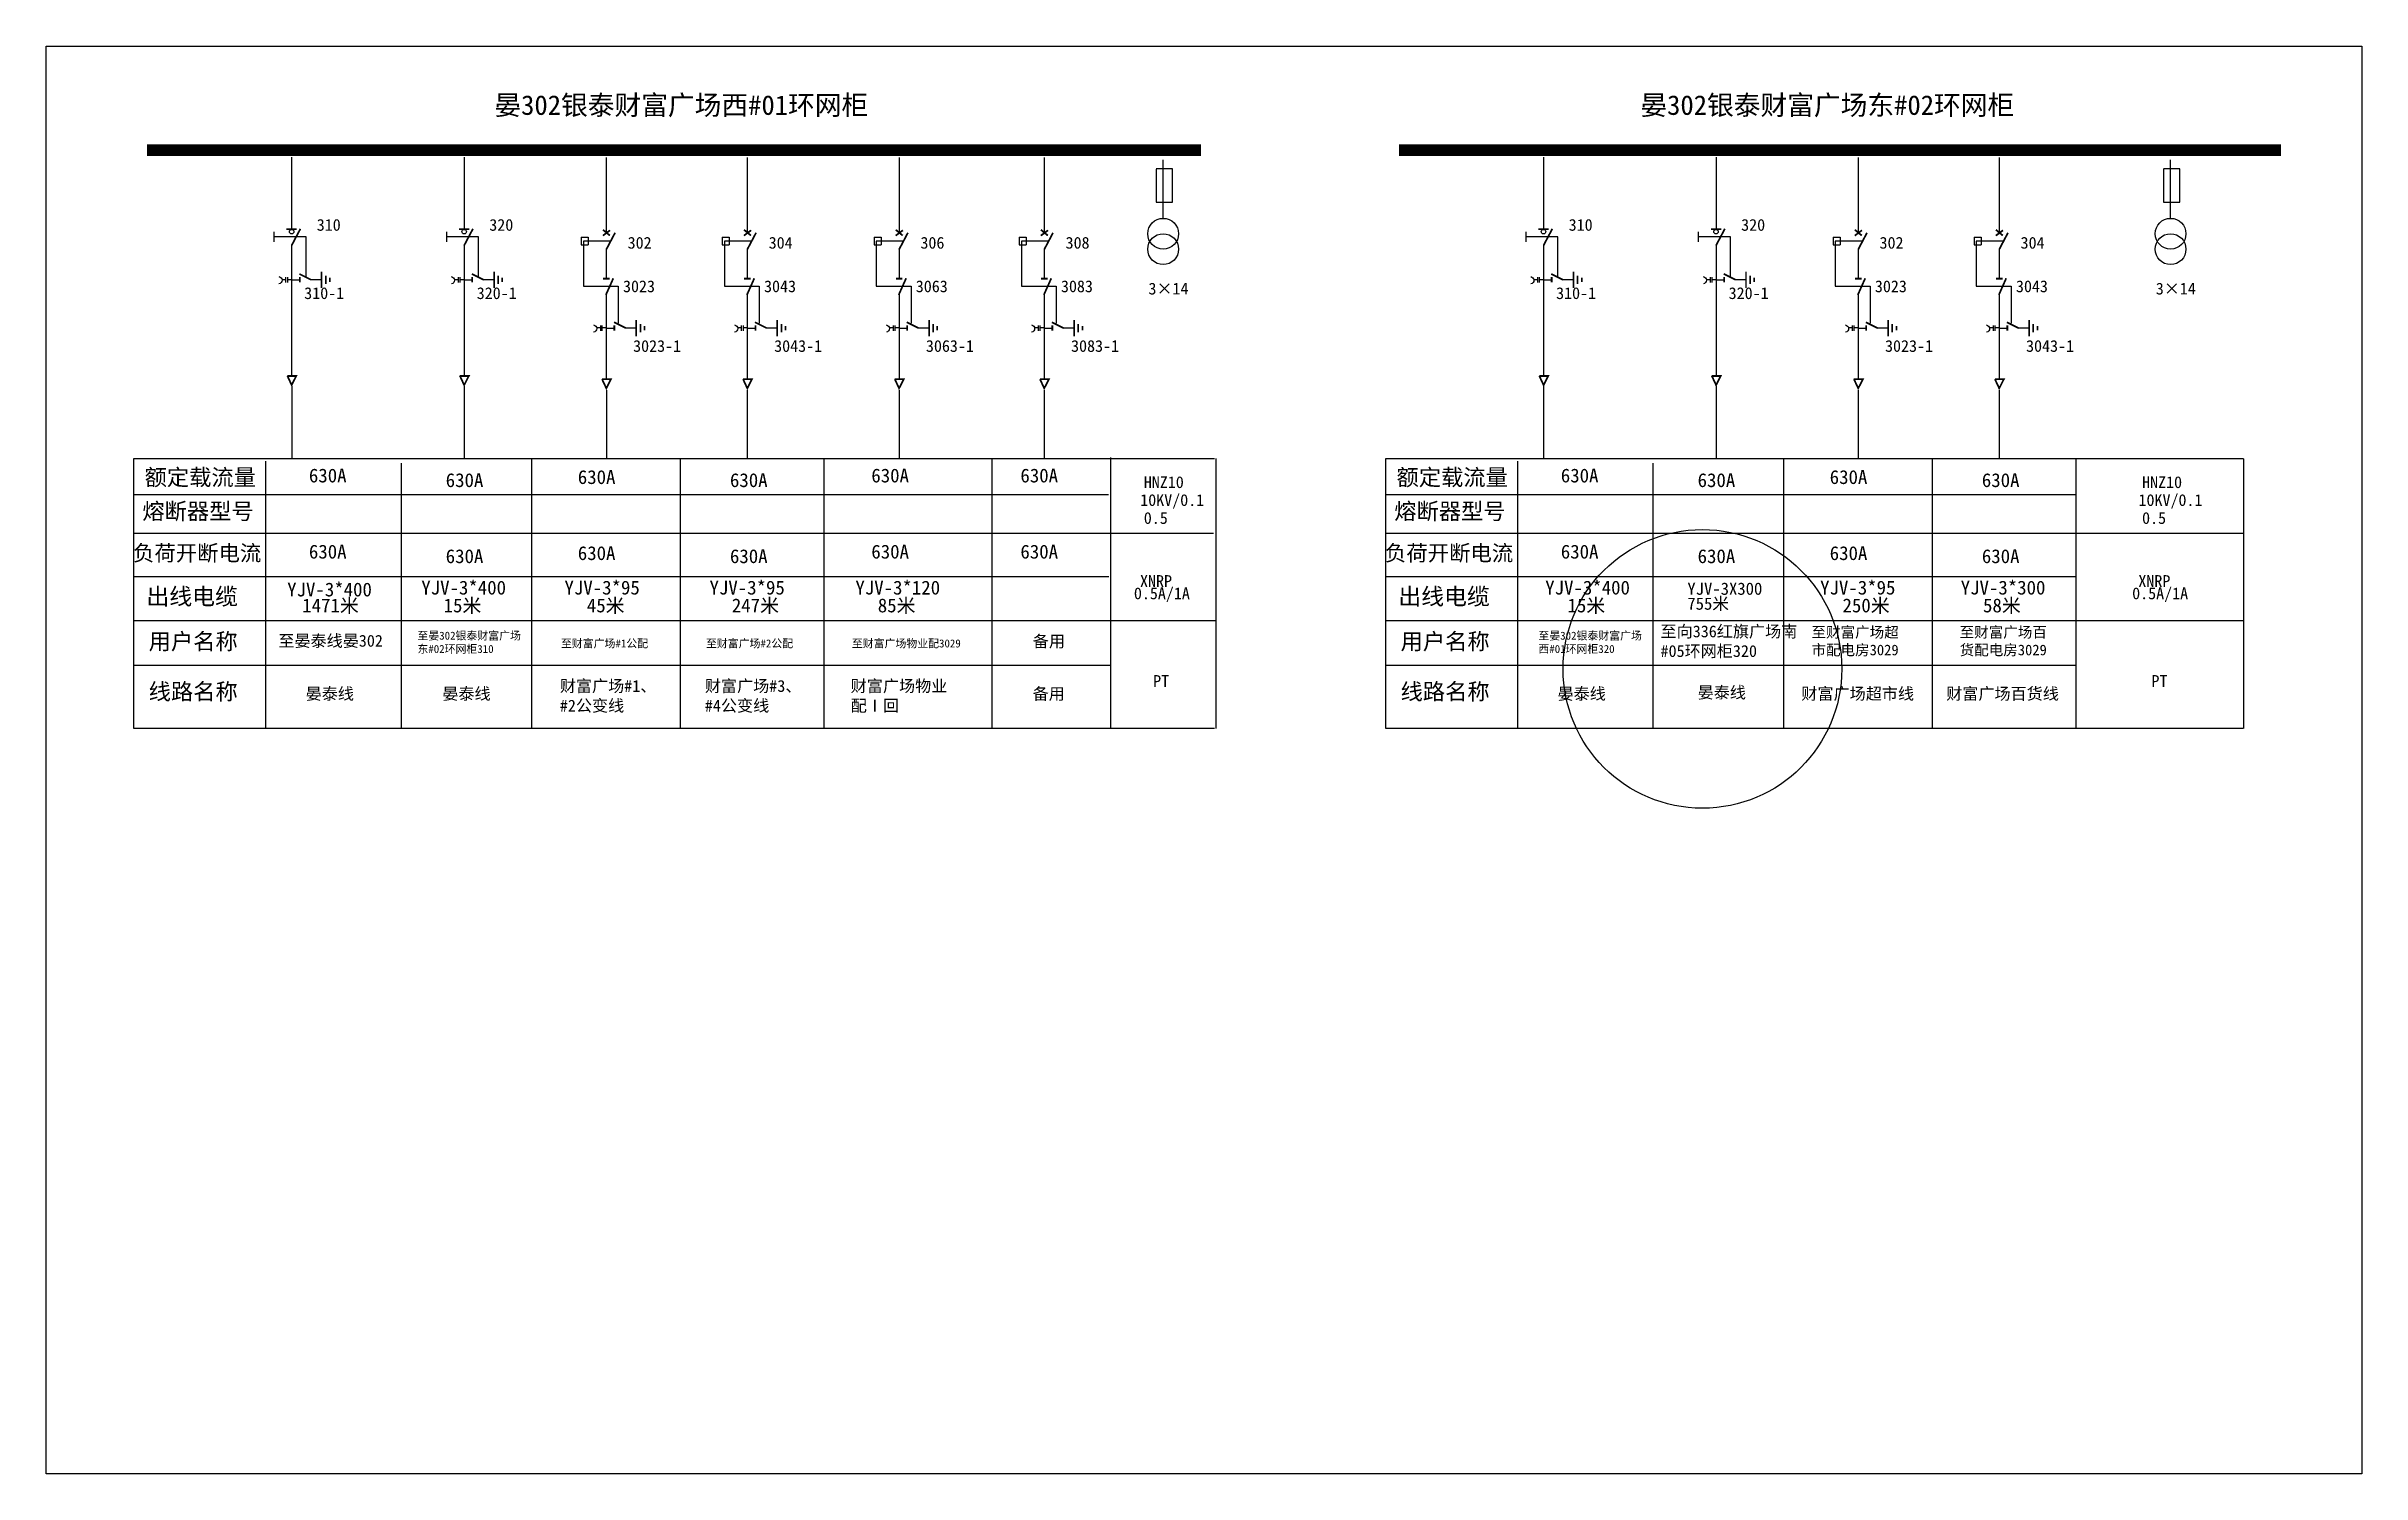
# Model space of a CAD drawing. Extents: x 82 to 436, y -443 to -225.
import ezdxf

# ---------------------------------------------------------------- set-up
doc = ezdxf.new("R2010")
doc.units = 0
doc.header["$LTSCALE"] = 0.774411
doc.linetypes.add('ACAD_ISO02W100', pattern=[15, 12, -3])
doc.linetypes.add('CENTER', pattern=[50.8, 31.75, -6.35, 6.35, -6.35])
doc.layers.get('0').update_dxf_attribs({"linetype": 'CONTINUOUS'})
doc.layers.add('2', color=7, linetype='CONTINUOUS')
doc.styles.add('HZ', font='')
doc.styles.get("Standard").update_dxf_attribs({"font": '', "height": 2.5})
doc.styles.add('STYLE1', font='txt.shx', dxfattribs={"height": 2.6})
doc.styles.get('HZ').set_extended_font_data('楷体_GB2312')
doc.styles.get('Standard').set_extended_font_data('SimSun')

# ---------------------------------------------------------------- blocks, each defined once
blk = doc.blocks.new('JD')
for points in [[(-2, 0.2), (-2, -0.2), (2, 0.2), (2, -0.2)], [(1, -1.2), (1, -0.8), (-1, -1.2), (-1, -0.8)], [(-0.5, -1.8), (-0.5, -2.2), (0.5, -1.8), (0.5, -2.2)]]:
    blk.add_trace(points)

msp = doc.modelspace()

# ---------------------------------------------------------------- linework, layer by layer
for p, q in [((119.16, -241.74), (119.16, -252.76)), ((145.58, -241.74), (145.58, -252.76)), ((167.35, -241.8), (167.35, -253.37)), ((188.94, -241.8), (188.94, -253.37)), ((212.19, -241.8), (212.19, -253.37)), ((234.42, -241.8), (234.42, -253.37)), ((252.59, -242.18), (252.59, -251.23)), ((310.88, -241.74), (310.88, -252.76)), ((337.3, -241.74), (337.3, -252.76)), ((359.07, -241.8), (359.07, -253.37)), ((380.66, -241.8), (380.66, -253.37)), ((406.86, -242.18), (406.86, -251.23)), ((119.16, -255.21), (119.16, -275.23)), ((145.58, -255.21), (145.58, -275.23)), ((163.51, -254), (163.51, -255.19)), ((163.51, -254), (164.59, -254)), ((163.51, -255.19), (164.59, -255.19)), ((164.59, -254), (164.59, -255.19)), ((185.1, -254), (185.1, -255.19)), ((185.1, -254), (186.18, -254)), ((185.1, -255.19), (186.18, -255.19)), ((186.18, -254), (186.18, -255.19)), ((208.35, -254), (208.35, -255.19)), ((208.35, -254), (209.43, -254)), ((208.35, -255.19), (209.43, -255.19)), ((209.43, -254), (209.43, -255.19)), ((230.58, -254), (230.58, -255.19)), ((230.58, -254), (231.66, -254)), ((230.58, -255.19), (231.66, -255.19)), ((231.66, -254), (231.66, -255.19)), ((310.88, -255.21), (310.88, -275.23)), ((337.3, -255.21), (337.3, -275.23)), ((355.23, -254), (355.23, -255.19)), ((355.23, -254), (356.31, -254)), ((355.23, -255.19), (356.31, -255.19)), ((356.31, -254), (356.31, -255.19)), ((376.82, -254), (376.82, -255.19)), ((376.82, -254), (377.9, -254)), ((376.82, -255.19), (377.9, -255.19)), ((377.9, -254), (377.9, -255.19)), ((167.35, -255.83), (167.35, -260.29)), ((188.94, -255.83), (188.94, -260.29)), ((212.19, -255.83), (212.19, -260.29)), ((234.42, -255.83), (234.42, -260.29)), ((359.07, -255.83), (359.07, -260.29)), ((380.66, -255.83), (380.66, -260.29)), ((119.16, -260.53), (120.41, -260.53)), ((122.03, -260.49), (123.73, -260.49)), ((145.58, -260.53), (146.83, -260.53)), ((148.45, -260.49), (150.15, -260.49)), ((310.88, -260.53), (312.13, -260.53)), ((313.75, -260.49), (315.45, -260.49)), ((337.3, -260.53), (338.55, -260.53)), ((340.17, -260.49), (341.87, -260.49)), ((167.35, -262.52), (167.35, -275.69)), ((188.94, -262.52), (188.94, -275.69)), ((212.19, -262.52), (212.19, -275.69)), ((234.42, -262.52), (234.42, -275.69)), ((359.07, -262.52), (359.07, -275.69)), ((380.66, -262.52), (380.66, -275.69)), ((167.35, -267.93), (168.59, -267.93)), ((170.22, -267.89), (171.92, -267.89)), ((188.94, -267.93), (190.19, -267.93)), ((191.82, -267.89), (193.51, -267.89)), ((212.19, -267.93), (213.43, -267.93)), ((215.06, -267.89), (216.76, -267.89)), ((234.42, -267.93), (235.66, -267.93)), ((237.29, -267.89), (238.99, -267.89)), ((359.07, -267.93), (360.31, -267.93)), ((361.94, -267.89), (363.64, -267.89)), ((380.66, -267.93), (381.91, -267.93)), ((383.53, -267.89), (385.23, -267.89))]:
    msp.add_line(p, q)
at = {"linetype": 'ACAD_ISO02W100'}
for p, q in [((163.85, -254.62), (163.85, -261.49)), ((167.89, -254.62), (163.85, -254.62)), ((185.44, -254.62), (185.44, -261.49)), ((189.48, -254.62), (185.44, -254.62)), ((208.69, -254.62), (208.69, -261.49)), ((212.73, -254.62), (208.69, -254.62)), ((230.92, -254.62), (230.92, -261.49)), ((234.96, -254.62), (230.92, -254.62)), ((355.57, -254.62), (355.57, -261.49)), ((359.61, -254.62), (355.57, -254.62)), ((377.16, -254.62), (377.16, -261.49)), ((381.2, -254.62), (377.16, -254.62)), ((163.85, -261.49), (169.18, -261.49)), ((169.18, -261.49), (169.18, -267.16)), ((185.44, -261.49), (190.77, -261.49)), ((190.77, -261.49), (190.77, -267.16)), ((208.69, -261.49), (214.02, -261.49)), ((214.02, -261.49), (214.02, -267.16)), ((230.92, -261.49), (236.25, -261.49)), ((236.25, -261.49), (236.25, -267.16)), ((355.57, -261.49), (360.9, -261.49)), ((360.9, -261.49), (360.9, -267.16)), ((377.16, -261.49), (382.49, -261.49)), ((382.49, -261.49), (382.49, -267.16))]:
    msp.add_line(p, q, dxfattribs=at)
at = {"linetype": 'CENTER'}
for p, q in [((119.17, -276.85), (119.17, -287.91)), ((145.59, -276.85), (145.59, -287.91)), ((167.36, -277.46), (167.36, -287.85)), ((188.95, -277.46), (188.95, -287.85)), ((212.19, -277.46), (212.19, -287.85)), ((234.42, -277.46), (234.42, -287.85)), ((310.89, -276.85), (310.89, -287.91)), ((337.31, -276.85), (337.31, -287.91)), ((359.08, -277.46), (359.08, -287.85)), ((380.67, -277.46), (380.67, -287.85))]:
    msp.add_line(p, q, dxfattribs=at)
at = {"linetype": 'Continuous'}
for p, q in [((95.01, -287.88), (260.48, -287.88)), ((95.01, -329.24), (95.01, -287.88)), ((115.16, -288.33), (115.16, -329.09)), ((135.92, -288.6), (135.92, -329.21)), ((155.89, -287.96), (155.89, -329.23)), ((178.68, -287.96), (178.68, -329.23)), ((200.68, -287.99), (200.68, -329.26)), ((226.37, -287.98), (226.37, -329.26)), ((244.56, -287.76), (244.56, -329.12)), ((260.7, -287.88), (260.7, -329.24)), ((286.73, -287.88), (418.1, -287.88)), ((286.73, -329.24), (286.73, -287.88)), ((306.88, -288.33), (306.88, -329.09)), ((327.64, -288.6), (327.64, -329.21)), ((347.61, -287.96), (347.61, -329.23)), ((370.4, -287.96), (370.4, -329.23)), ((392.4, -287.99), (392.4, -329.26)), ((418.09, -287.98), (418.09, -329.26)), ((95.01, -293.41), (244.28, -293.41)), ((286.73, -293.41), (392.4, -293.41)), ((95.01, -299.35), (260.36, -299.35)), ((286.73, -299.35), (418.09, -299.35)), ((95.01, -305.99), (244.33, -305.99)), ((286.73, -305.99), (392.4, -305.99)), ((95.01, -312.71), (260.69, -312.71)), ((286.73, -312.71), (418.09, -312.71)), ((95.01, -319.55), (244.5, -319.55)), ((286.73, -319.55), (392.4, -319.55)), ((260.52, -329.24), (95.01, -329.24)), ((418.03, -329.24), (286.73, -329.24))]:
    msp.add_line(p, q, dxfattribs=at)
at = {"color": 0, "linetype": 'Continuous'}
msp.add_lwpolyline([(81.59, -224.77), (436.18, -224.77), (436.18, -443.41), (81.59, -443.41)], close=True, dxfattribs=at)
for points, const_width in [([(97.04, -240.66), (258.41, -240.66)], 1.8), ([(288.75, -240.66), (423.84, -240.66)], 1.8), ([(118.36, -252.79), (119.96, -252.79)], 0.27), ([(119.16, -255.28), (120.51, -252.72)], 0.27), ([(144.79, -252.79), (146.38, -252.79)], 0.27), ([(145.58, -255.28), (146.93, -252.72)], 0.27), ([(166.83, -253.77), (167.93, -252.95)], 0.27), ([(166.84, -252.87), (167.9, -253.75)], 0.27), ([(167.35, -255.89), (168.7, -253.33)], 0.27), ([(188.43, -253.77), (189.53, -252.95)], 0.27), ([(188.44, -252.87), (189.5, -253.75)], 0.27), ([(188.94, -255.89), (190.29, -253.33)], 0.27), ([(211.67, -253.77), (212.77, -252.95)], 0.27), ([(211.68, -252.87), (212.74, -253.75)], 0.27), ([(212.19, -255.89), (213.54, -253.33)], 0.27), ([(233.9, -253.77), (235, -252.95)], 0.27), ([(233.91, -252.87), (234.97, -253.75)], 0.27), ([(234.42, -255.89), (235.77, -253.33)], 0.27), ([(310.08, -252.79), (311.68, -252.79)], 0.27), ([(310.88, -255.28), (312.23, -252.72)], 0.27), ([(336.51, -252.79), (338.1, -252.79)], 0.27), ([(337.3, -255.28), (338.65, -252.72)], 0.27), ([(358.55, -253.77), (359.65, -252.95)], 0.27), ([(358.56, -252.87), (359.62, -253.75)], 0.27), ([(359.07, -255.89), (360.42, -253.33)], 0.27), ([(380.15, -253.77), (381.25, -252.95)], 0.27), ([(380.16, -252.87), (381.22, -253.75)], 0.27), ([(380.66, -255.89), (382.01, -253.33)], 0.27), ([(120.34, -259.63), (122.14, -260.53)], 0.27), ([(120.41, -260.11), (120.41, -260.94)], 0.27), ([(146.76, -259.63), (148.56, -260.53)], 0.27), ([(146.83, -260.11), (146.83, -260.94)], 0.27), ([(166.86, -260.36), (167.86, -260.36)], 0.27), ([(167.29, -262.85), (168.43, -260.3)], 0.27), ([(188.46, -260.36), (189.46, -260.36)], 0.27), ([(188.89, -262.85), (190.02, -260.3)], 0.27), ([(211.7, -260.36), (212.7, -260.36)], 0.27), ([(212.13, -262.85), (213.27, -260.3)], 0.27), ([(233.93, -260.36), (234.93, -260.36)], 0.27), ([(234.36, -262.85), (235.5, -260.3)], 0.27), ([(312.06, -259.63), (313.86, -260.53)], 0.27), ([(312.13, -260.11), (312.13, -260.94)], 0.27), ([(338.48, -259.63), (340.28, -260.53)], 0.27), ([(338.55, -260.11), (338.55, -260.94)], 0.27), ([(358.58, -260.36), (359.58, -260.36)], 0.27), ([(359.01, -262.85), (360.15, -260.3)], 0.27), ([(380.18, -260.36), (381.18, -260.36)], 0.27), ([(380.61, -262.85), (381.74, -260.3)], 0.27), ([(168.53, -267.03), (170.33, -267.93)], 0.27), ([(168.59, -267.51), (168.59, -268.34)], 0.27), ([(190.12, -267.03), (191.92, -267.93)], 0.27), ([(190.19, -267.51), (190.19, -268.34)], 0.27), ([(213.36, -267.03), (215.16, -267.93)], 0.27), ([(213.43, -267.51), (213.43, -268.34)], 0.27), ([(235.59, -267.03), (237.39, -267.93)], 0.27), ([(235.66, -267.51), (235.66, -268.34)], 0.27), ([(360.24, -267.03), (362.04, -267.93)], 0.27), ([(360.31, -267.51), (360.31, -268.34)], 0.27), ([(381.84, -267.03), (383.64, -267.93)], 0.27), ([(381.91, -267.51), (381.91, -268.34)], 0.27), ([(118.5, -275.27), (119.87, -275.27), (119.17, -276.66), (118.51, -275.24)], 0.27), ([(144.92, -275.27), (146.29, -275.27), (145.59, -276.66), (144.93, -275.24)], 0.27), ([(166.68, -275.77), (168.06, -275.77), (167.36, -277.16), (166.7, -275.75)], 0.27), ([(188.28, -275.77), (189.65, -275.77), (188.95, -277.16), (188.3, -275.75)], 0.27), ([(211.52, -275.77), (212.9, -275.77), (212.19, -277.16), (211.54, -275.75)], 0.27), ([(233.75, -275.77), (235.13, -275.77), (234.42, -277.16), (233.77, -275.75)], 0.27), ([(310.22, -275.27), (311.59, -275.27), (310.89, -276.66), (310.23, -275.24)], 0.27), ([(336.64, -275.27), (338.01, -275.27), (337.31, -276.66), (336.65, -275.24)], 0.27), ([(358.4, -275.77), (359.78, -275.77), (359.08, -277.16), (358.42, -275.75)], 0.27), ([(380, -275.77), (381.37, -275.77), (380.67, -277.16), (380.01, -275.75)], 0.27)]:
    msp.add_lwpolyline(points, dxfattribs=dict(const_width=const_width))
for points in [[(251.55, -243.58), (251.55, -248.63), (254.04, -248.63), (254.04, -243.53), (251.55, -243.53)], [(405.82, -243.58), (405.82, -248.63), (408.32, -248.63), (408.32, -243.53), (405.82, -243.53)], [(116.44, -253.2), (116.44, -254.71)], [(142.86, -253.2), (142.86, -254.71)], [(308.16, -253.2), (308.16, -254.71)], [(334.58, -253.2), (334.58, -254.71)], [(118.25, -260.52), (117.68, -260.52)], [(118.25, -260.14), (118.25, -260.96)], [(118.51, -260.14), (118.51, -260.96)], [(119.16, -260.52), (118.51, -260.52)], [(144.67, -260.52), (144.11, -260.52)], [(144.67, -260.14), (144.67, -260.96)], [(144.93, -260.14), (144.93, -260.96)], [(145.58, -260.52), (144.93, -260.52)], [(309.97, -260.52), (309.4, -260.52)], [(309.97, -260.14), (309.97, -260.96)], [(310.23, -260.14), (310.23, -260.96)], [(310.88, -260.52), (310.23, -260.52)], [(336.39, -260.52), (335.82, -260.52)], [(336.39, -260.14), (336.39, -260.96)], [(336.65, -260.14), (336.65, -260.96)], [(337.3, -260.52), (336.65, -260.52)], [(166.44, -267.91), (165.87, -267.91)], [(166.44, -267.54), (166.44, -268.36)], [(166.69, -267.54), (166.69, -268.36)], [(167.35, -267.91), (166.69, -267.91)], [(188.03, -267.91), (187.47, -267.91)], [(188.03, -267.54), (188.03, -268.36)], [(188.29, -267.54), (188.29, -268.36)], [(188.94, -267.91), (188.29, -267.91)], [(211.28, -267.91), (210.71, -267.91)], [(211.28, -267.54), (211.28, -268.36)], [(211.53, -267.54), (211.53, -268.36)], [(212.18, -267.91), (211.53, -267.91)], [(233.51, -267.91), (232.94, -267.91)], [(233.51, -267.54), (233.51, -268.36)], [(233.76, -267.54), (233.76, -268.36)], [(234.41, -267.91), (233.76, -267.91)], [(358.16, -267.91), (357.59, -267.91)], [(358.16, -267.54), (358.16, -268.36)], [(358.41, -267.54), (358.41, -268.36)], [(359.07, -267.91), (358.41, -267.91)], [(379.75, -267.91), (379.19, -267.91)], [(379.75, -267.54), (379.75, -268.36)], [(380.01, -267.54), (380.01, -268.36)], [(380.66, -267.91), (380.01, -267.91)]]:
    msp.add_lwpolyline(points)
at = {"linetype": 'ACAD_ISO02W100'}
for points in [[(121.37, -260.11), (121.37, -253.95), (116.44, -253.95)], [(147.79, -260.11), (147.79, -253.95), (142.86, -253.95)], [(313.09, -260.11), (313.09, -253.95), (308.16, -253.95)], [(339.51, -260.11), (339.51, -253.95), (334.58, -253.95)]]:
    msp.add_lwpolyline(points, dxfattribs=at)
for points in [[(117.2, -260.05, -0.877934), (117.22, -261.15)], [(143.62, -260.05, -0.877934), (143.64, -261.15)], [(308.92, -260.05, -0.877934), (308.94, -261.15)], [(335.34, -260.05, -0.877934), (335.36, -261.15)], [(165.39, -267.45, -0.877934), (165.41, -268.55)], [(186.98, -267.45, -0.877934), (187, -268.55)], [(210.23, -267.45, -0.877934), (210.25, -268.55)], [(232.46, -267.45, -0.877934), (232.48, -268.55)], [(357.11, -267.45, -0.877934), (357.13, -268.55)], [(378.7, -267.45, -0.877934), (378.72, -268.55)]]:
    msp.add_lwpolyline(points, format="xyb")
for centre in [(119.16, -253.17), (145.58, -253.17), (310.88, -253.17), (337.3, -253.17)]:
    msp.add_circle(centre, 0.346)
at = {"color": 1, "linetype": 'Continuous'}
msp.add_circle((335.22, -320.13), 21.34, dxfattribs=at)
at = {"layer": '2', "color": 3}
for centre in [(252.63, -253.48), (406.91, -253.48), (252.63, -255.84), (406.91, -255.84)]:
    msp.add_circle(centre, 2.36, dxfattribs=at)

# ---------------------------------------------------------------- block references
at = {"xscale": 0.6299999999999955, "yscale": 0.6299999999999955, "zscale": 0.63, "rotation": 90}
for p in [(123.75, -260.54), (150.17, -260.54), (315.47, -260.54), (341.89, -260.54), (171.94, -267.94), (193.54, -267.94), (216.78, -267.94), (239.01, -267.94), (363.66, -267.94), (385.26, -267.94)]:
    msp.add_blockref('JD', p, dxfattribs=at)

# ---------------------------------------------------------------- texts
for s, height, p in [('310', 1.8, (123.01, -253.02)), ('320', 1.8, (149.43, -253.02)), ('310', 1.8, (314.73, -253.02)), ('320', 1.8, (341.15, -253.02)), ('302', 1.8, (170.62, -255.76)), ('304', 1.8, (192.22, -255.76)), ('306', 1.8, (215.46, -255.76)), ('308', 1.8, (237.69, -255.76)), ('302', 1.8, (362.34, -255.76)), ('304', 1.8, (383.94, -255.76)), ('310-1', 1.8, (121.09, -263.48)), ('320-1', 1.8, (147.51, -263.48)), ('3023', 1.8, (169.91, -262.43)), ('3043', 1.8, (191.51, -262.43)), ('3063', 1.8, (214.75, -262.43)), ('3083', 1.8, (236.98, -262.43)), ('3×14', 1.8, (250.38, -262.78)), ('310-1', 1.8, (312.81, -263.48)), ('320-1', 1.8, (339.23, -263.48)), ('3023', 1.8, (361.63, -262.43)), ('3043', 1.8, (383.23, -262.43)), ('3×14', 1.8, (404.65, -262.78)), ('3023-1', 1.8, (171.46, -271.57)), ('3043-1', 1.8, (193.06, -271.57)), ('3063-1', 1.8, (216.3, -271.57)), ('3083-1', 1.8, (238.53, -271.57)), ('3023-1', 1.8, (363.18, -271.57)), ('3043-1', 1.8, (384.78, -271.57)), ('HNZ10', 1.8, (249.67, -292.43)), ('HNZ10', 1.8, (402.55, -292.43)), ('10KV/0.1', 1.8, (249.12, -295.17)), ('10KV/0.1', 1.8, (402, -295.17)), ('0.5', 1.8, (249.67, -297.92)), ('0.5', 1.8, (402.55, -297.92)), ('0.5A/1A', 1.8, (248.15, -309.46)), ('XNRP', 1.8, (249.09, -307.57)), ('YJV-3X300', 1.875, (332.91, -308.78)), ('0.5A/1A', 1.8, (401.03, -309.46)), ('XNRP', 1.8, (401.98, -307.57)), ('755米', 1.875, (332.91, -311.07))]:
    msp.add_text(s, height=height).set_placement(p)
at = {"char_height": 3, "width": 79.7284, "attachment_point": 1, "style": 'HZ'}
for s, insert in [('{\\fSimSun|b0|i0|c134|p2;晏302银泰财富广场西#01环网柜}', (150.21, -232.27)), ('{\\fSimSun|b0|i0|c134|p2;晏302银泰财富广场东#02环网柜}', (325.71, -232.27))]:
    msp.add_mtext(s, dxfattribs=dict(at, insert=insert))
at = {"linetype": 'Continuous', "attachment_point": 1}
for s, insert, char_height, width, style in [('{\\fSimSun|b0|i0|c134|p2;额定载流量}', (96.65, -289.53), 2.5, 19.2494, 'HZ'), ('{\\fSimSun|b0|i0|c134|p2;630A}', (121.81, -289.45), 2.1195, 17.0432, 'STYLE1'), ('{\\fSimSun|b0|i0|c134|p2;630A}', (142.76, -290.16), 2.1195, 17.0432, 'STYLE1'), ('{\\fSimSun|b0|i0|c134|p2;630A}', (162.99, -289.69), 2.1195, 17.0432, 'STYLE1'), ('{\\fSimSun|b0|i0|c134|p2;630A}', (186.29, -290.16), 2.1195, 17.0432, 'STYLE1'), ('{\\fSimSun|b0|i0|c134|p2;630A}', (207.94, -289.45), 2.1195, 17.0432, 'STYLE1'), ('{\\fSimSun|b0|i0|c134|p2;630A}', (230.77, -289.45), 2.1195, 17.0432, 'STYLE1'), ('{\\fSimSun|b0|i0|c134|p2;额定载流量}', (288.37, -289.53), 2.5, 19.2494, 'HZ'), ('{\\fSimSun|b0|i0|c134|p2;630A}', (313.53, -289.45), 2.1195, 17.0432, 'STYLE1'), ('{\\fSimSun|b0|i0|c134|p2;630A}', (334.48, -290.16), 2.1195, 17.0432, 'STYLE1'), ('{\\fSimSun|b0|i0|c134|p2;630A}', (354.71, -289.69), 2.1195, 17.0432, 'STYLE1'), ('{\\fSimSun|b0|i0|c134|p2;630A}', (378.01, -290.16), 2.1195, 17.0432, 'STYLE1'), ('{\\fSimSun|b0|i0|c134|p2;熔断器型号}', (96.3, -294.73), 2.5, 19.9654, 'HZ'), ('{\\fSimSun|b0|i0|c134|p2;熔断器型号}', (288.02, -294.73), 2.5, 19.9654, 'HZ'), ('{\\fSimSun|b0|i0|c134|p2;\\H0.96x;负荷开断电流}', (94.88, -301.18), 2.5, 22.8599, 'HZ'), ('{\\fSimSun|b0|i0|c134|p2;630A}', (121.81, -301.11), 2.1195, 17.0432, 'STYLE1'), ('{\\fSimSun|b0|i0|c134|p2;630A}', (162.99, -301.34), 2.1195, 17.0432, 'STYLE1'), ('{\\fSimSun|b0|i0|c134|p2;630A}', (207.94, -301.11), 2.1195, 17.0432, 'STYLE1'), ('{\\fSimSun|b0|i0|c134|p2;630A}', (230.77, -301.11), 2.1195, 17.0432, 'STYLE1'), ('{\\fSimSun|b0|i0|c134|p2;\\H0.96x;负荷开断电流}', (286.6, -301.18), 2.5, 22.8599, 'HZ'), ('{\\fSimSun|b0|i0|c134|p2;630A}', (313.53, -301.11), 2.1195, 17.0432, 'STYLE1'), ('{\\fSimSun|b0|i0|c134|p2;630A}', (354.71, -301.34), 2.1195, 17.0432, 'STYLE1'), ('{\\fSimSun|b0|i0|c134|p2;630A}', (142.76, -301.81), 2.1195, 17.0432, 'STYLE1'), ('{\\fSimSun|b0|i0|c134|p2;630A}', (186.29, -301.81), 2.1195, 17.0432, 'STYLE1'), ('{\\fSimSun|b0|i0|c134|p2;630A}', (334.48, -301.81), 2.1195, 17.0432, 'STYLE1'), ('{\\fSimSun|b0|i0|c134|p2;630A}', (378.01, -301.81), 2.1195, 17.0432, 'STYLE1'), ('{\\fSimSun|b0|i0|c134|p2;出线电缆}', (96.92, -307.74), 2.5689, 17.513, 'HZ'), ('{\\fSimSun|b0|i0|c134|p2;YJV-3*400}', (118.48, -306.91), 2.1195, 17.0432, 'STYLE1'), ('{\\fSimSun|b0|i0|c134|p2;YJV-3*400}', (139.02, -306.62), 2.1195, 17.0432, 'STYLE1'), ('{\\fSimSun|b0|i0|c134|p2;YJV-3*95}', (160.95, -306.62), 2.1195, 17.0432, 'STYLE1'), ('{\\fSimSun|b0|i0|c134|p2;YJV-3*95}', (183.16, -306.62), 2.1195, 17.0432, 'STYLE1'), ('{\\fSimSun|b0|i0|c134|p2;YJV-3*120}', (205.5, -306.62), 2.1195, 17.0432, 'STYLE1'), ('{\\fSimSun|b0|i0|c134|p2;出线电缆}', (288.64, -307.74), 2.5689, 17.513, 'HZ'), ('{\\fSimSun|b0|i0|c134|p2;YJV-3*400}', (311.14, -306.62), 2.1195, 17.0432, 'STYLE1'), ('{\\fSimSun|b0|i0|c134|p2;YJV-3*95}', (353.24, -306.62), 2.1195, 17.0432, 'STYLE1'), ('{\\fSimSun|b0|i0|c134|p2;YJV-3*300}', (374.77, -306.62), 2.1195, 17.0432, 'STYLE1'), ('{\\fSimSun|b0|i0|c134|p2;1471米}', (120.79, -309.35), 2.1195, 17.0432, 'STYLE1'), ('{\\fSimSun|b0|i0|c134|p2;15米}', (142.44, -309.35), 2.1195, 17.0432, 'STYLE1'), ('{\\fSimSun|b0|i0|c134|p2;45米}', (164.38, -309.35), 2.1195, 17.0432, 'STYLE1'), ('{\\fSimSun|b0|i0|c134|p2;247米}', (186.58, -309.35), 2.1195, 17.0432, 'STYLE1'), ('{\\fSimSun|b0|i0|c134|p2;85米}', (208.93, -309.35), 2.1195, 17.0432, 'STYLE1'), ('{\\fSimSun|b0|i0|c134|p2;15米}', (314.56, -309.35), 2.1195, 17.0432, 'STYLE1'), ('{\\fSimSun|b0|i0|c134|p2;250米}', (356.67, -309.35), 2.1195, 17.0432, 'STYLE1'), ('{\\fSimSun|b0|i0|c134|p2;58米}', (378.19, -309.35), 2.1195, 17.0432, 'STYLE1'), ('{\\fSimSun|b0|i0|c134|p2;用户名称}', (97.27, -314.67), 2.5, 17.0432, 'HZ'), ('{\\fSimSun|b0|i0|c134|p2;至晏泰线晏302}', (117.13, -314.92), 1.8071, 20.3806, 'STYLE1'), ('{\\fSimSun|b0|i0|c134|p2;至晏302银泰财富广场东#02环网柜310}', (138.43, -314.43), 1.2234, 16.3031, 'STYLE1'), ('{\\fSimSun|b0|i0|c134|p2;至财富广场#1公配}', (160.41, -315.62), 1.2234, 16.3031, 'STYLE1'), ('{\\fSimSun|b0|i0|c134|p2;至财富广场#2公配}', (182.62, -315.62), 1.2234, 16.3031, 'STYLE1'), ('{\\fSimSun|b0|i0|c134|p2;至财富广场物业配3029}', (204.96, -315.62), 1.2234, 19.886, 'STYLE1'), ('{\\fSimSun|b0|i0|c134|p2;备用}', (232.67, -315), 1.8071, 14.059, 'STYLE1'), ('{\\fSimSun|b0|i0|c134|p2;用户名称}', (288.99, -314.67), 2.5, 17.0432, 'HZ'), ('{\\fSimSun|b0|i0|c134|p2;至晏302银泰财富广场西#01环网柜320}', (310.1, -314.43), 1.2234, 16.3031, 'STYLE1'), ('{\\fSimSun|b0|i0|c134|p2;至向336红旗广场南#05环网柜320}', (328.8, -313.48), 1.8071, 20.9326, 'STYLE1'), ('{\\fSimSun|b0|i0|c134|p2;至财富广场超市配电房3029}', (351.92, -313.69), 1.6324, 15.1827, 'STYLE1'), ('{\\fSimSun|b0|i0|c134|p2;至财富广场百货配电房3029}', (374.61, -313.69), 1.6324, 15.1827, 'STYLE1'), ('{\\fSimSun|b0|i0|c134|p2;线路名称}', (97.27, -322.35), 2.5, 17.0432, 'HZ'), ('{\\fSimSun|b0|i0|c134|p2;财富广场#1、#2公变线}', (160.24, -321.84), 1.8071, 15.7427, 'STYLE1'), ('{\\fSimSun|b0|i0|c134|p2;财富广场#3、#4公变线}', (182.45, -321.84), 1.8071, 15.7427, 'STYLE1'), ('{\\fSimSun|b0|i0|c134|p2;财富广场物业配Ⅰ回}', (204.79, -321.84), 1.8071, 15.7427, 'STYLE1'), ('{\\fSimSun|b0|i0|c134|p2;PT}', (251.1, -321.08), 1.8071, 14.059, 'STYLE1'), ('{\\fSimSun|b0|i0|c134|p2;线路名称}', (288.99, -322.35), 2.5, 17.0432, 'HZ'), ('{\\fSimSun|b0|i0|c134|p2;晏泰线}', (334.48, -322.83), 1.8071, 21.1264, 'STYLE1'), ('{\\fSimSun|b0|i0|c134|p2;PT}', (403.98, -321.08), 1.8071, 14.059, 'STYLE1'), ('{\\fSimSun|b0|i0|c134|p2;晏泰线}', (121.31, -323.02), 1.8071, 21.1264, 'STYLE1'), ('{\\fSimSun|b0|i0|c134|p2;晏泰线}', (142.24, -323.02), 1.8071, 21.1264, 'STYLE1'), ('{\\fSimSun|b0|i0|c134|p2;备用}', (232.64, -323.03), 1.8071, 14.059, 'STYLE1'), ('{\\fSimSun|b0|i0|c134|p2;晏泰线}', (313.03, -323.02), 1.8071, 21.1264, 'STYLE1'), ('{\\fSimSun|b0|i0|c134|p2;财富广场超市线}', (350.37, -323.02), 1.8071, 21.1264, 'STYLE1'), ('{\\fSimSun|b0|i0|c134|p2;财富广场百货线}', (372.55, -323.02), 1.8071, 21.1264, 'STYLE1')]:
    msp.add_mtext(s, dxfattribs=dict(at, insert=insert, char_height=char_height, width=width, style=style))

doc.saveas('drawing.dxf')
